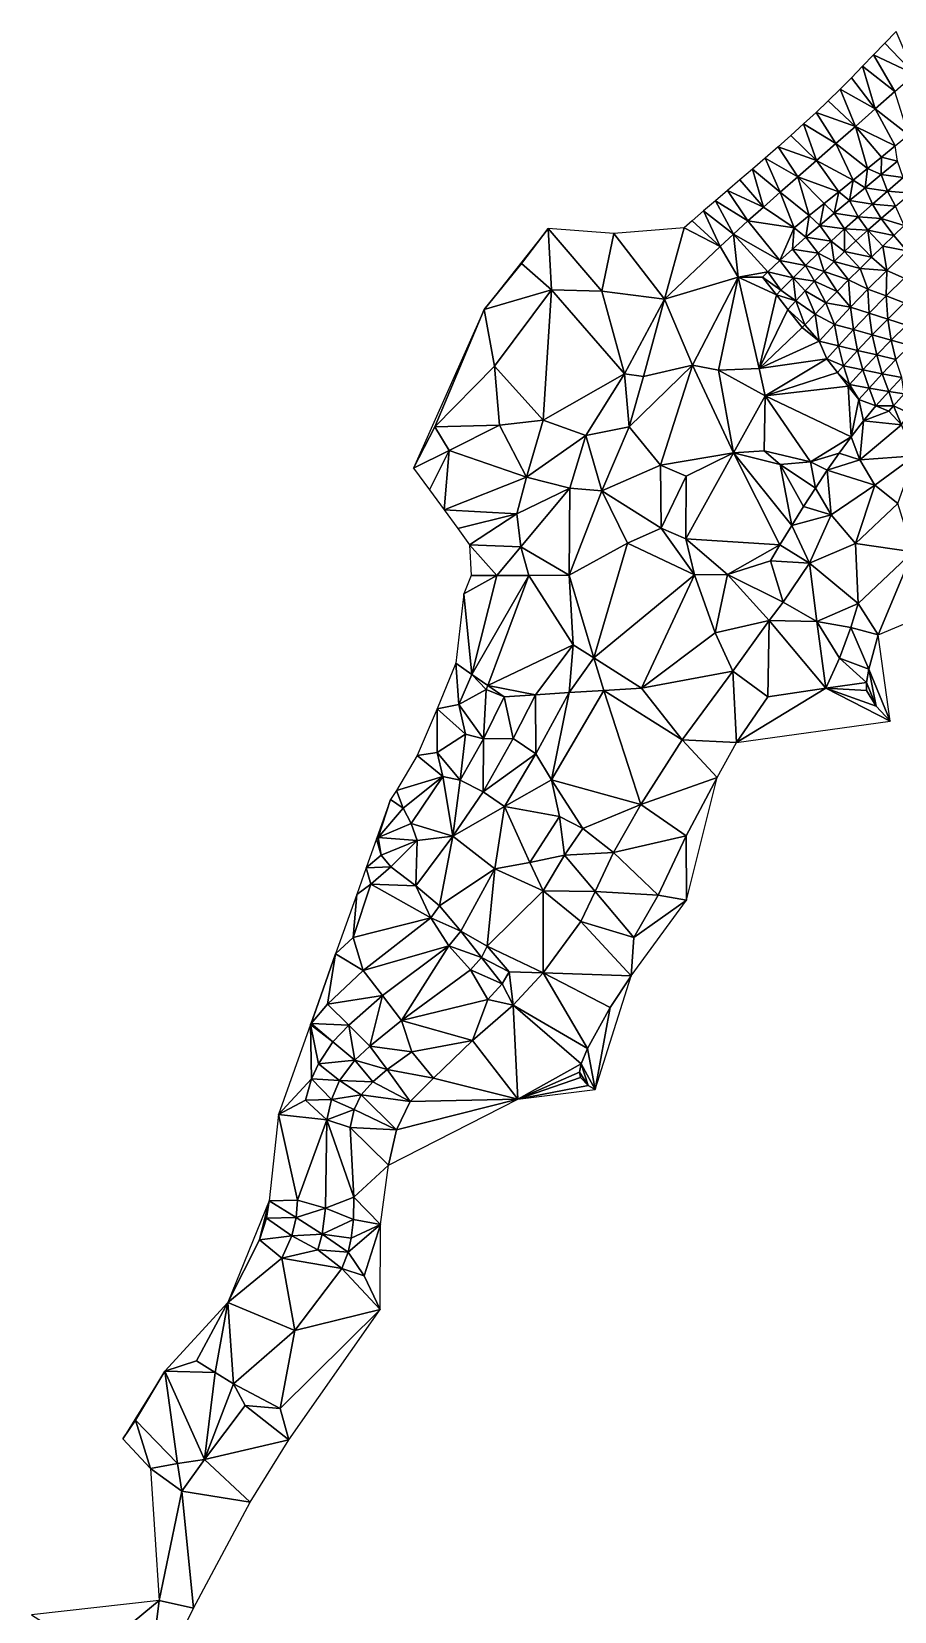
# Model space of a CAD drawing. Header units: metres. Extents: x 0 to 433, y 0 to 317.
# Drawn here: x 25.2 to 73.9, y 153.1 to 242.3 of the extents above; entities that cross this region are included whole.
import ezdxf

# ---------------------------------------------------------------- set-up
doc = ezdxf.new("R2010")
doc.units = ezdxf.units.M
doc.layers.add('TERRAIN_TIN', color=8, linetype='Continuous')

msp = doc.modelspace()

# ---------------------------------------------------------------- linework, layer by layer
at = {"layer": 'TERRAIN_TIN'}
for points in [[(72.699, 240.941, 3), (75.001, 239.851, 4), (73.324, 241.593, 3)], [(73.324, 241.593, 3), (75.001, 239.851, 4), (73.961, 242.252, 3)], [(73.901, 238.873, 4), (72.699, 240.941, 3), (72.078, 240.293, 3)], [(72.699, 240.941, 3), (73.901, 238.873, 4), (75.001, 239.851, 4)], [(71.451, 239.646, 3), (72.787, 237.889, 4), (72.078, 240.293, 3)], [(72.787, 237.889, 4), (73.901, 238.873, 4), (72.078, 240.293, 3)], [(70.808, 238.999, 3), (70.141, 238.348, 3), (71.67, 236.907, 4)], [(71.451, 239.646, 3), (70.808, 238.999, 3), (72.787, 237.889, 4)], [(72.787, 237.889, 4), (70.808, 238.999, 3), (71.67, 236.907, 4)], [(74.666, 236.427, 5), (73.901, 238.873, 4), (72.787, 237.889, 4)], [(70.141, 238.348, 3), (69.453, 237.695, 3), (71.67, 236.907, 4)], [(68.749, 237.043, 3), (68.033, 236.395, 3), (69.479, 234.988, 4)], [(70.563, 235.937, 4), (69.453, 237.695, 3), (68.749, 237.043, 3)], [(70.563, 235.937, 4), (68.749, 237.043, 3), (69.479, 234.988, 4)], [(69.453, 237.695, 3), (70.563, 235.937, 4), (71.67, 236.907, 4)], [(73.908, 235.801, 5), (72.787, 237.889, 4), (71.67, 236.907, 4)], [(73.908, 235.801, 5), (74.666, 236.427, 5), (72.787, 237.889, 4)], [(68.033, 236.395, 3), (67.312, 235.752, 3), (69.479, 234.988, 4)], [(70.563, 235.937, 4), (72.345, 234.527, 5), (71.67, 236.907, 4)], [(71.67, 236.907, 4), (72.345, 234.527, 5), (73.134, 235.168, 5)], [(73.908, 235.801, 5), (71.67, 236.907, 4), (73.134, 235.168, 5)], [(68.428, 234.068, 4), (67.312, 235.752, 3), (66.589, 235.118, 3)], [(67.312, 235.752, 3), (68.428, 234.068, 4), (69.479, 234.988, 4)], [(71.543, 233.878, 5), (70.563, 235.937, 4), (69.479, 234.988, 4)], [(70.563, 235.937, 4), (71.543, 233.878, 5), (72.345, 234.527, 5)], [(74.039, 234.944, 6), (73.908, 235.801, 5), (73.134, 235.168, 5)], [(65.869, 234.494, 3), (65.158, 233.884, 3), (66.481, 232.351, 4)], [(65.869, 234.494, 3), (67.425, 233.186, 4), (66.589, 235.118, 3)], [(67.425, 233.186, 4), (65.869, 234.494, 3), (66.481, 232.351, 4)], [(67.425, 233.186, 4), (68.428, 234.068, 4), (66.589, 235.118, 3)], [(68.428, 234.068, 4), (70.729, 233.218, 5), (69.479, 234.988, 4)], [(70.729, 233.218, 5), (71.543, 233.878, 5), (69.479, 234.988, 4)], [(71.543, 233.878, 5), (72.216, 233.446, 6), (72.345, 234.527, 5)], [(72.216, 233.446, 6), (73.119, 234.186, 6), (72.345, 234.527, 5)], [(72.345, 234.527, 5), (73.119, 234.186, 6), (73.134, 235.168, 5)], [(73.119, 234.186, 6), (74.039, 234.944, 6), (73.134, 235.168, 5)], [(74.039, 234.944, 6), (73.119, 234.186, 6), (74.364, 234.021, 7)], [(66.481, 232.351, 4), (65.158, 233.884, 3), (64.46, 233.289, 3)], [(69.07, 231.869, 5), (68.428, 234.068, 4), (67.425, 233.186, 4)], [(68.428, 234.068, 4), (69.904, 232.549, 5), (70.729, 233.218, 5)], [(69.904, 232.549, 5), (68.428, 234.068, 4), (69.07, 231.869, 5)], [(71.337, 232.722, 6), (71.543, 233.878, 5), (70.729, 233.218, 5)], [(71.337, 232.722, 6), (72.216, 233.446, 6), (71.543, 233.878, 5)], [(72.216, 233.446, 6), (73.473, 233.249, 7), (73.119, 234.186, 6)], [(73.119, 234.186, 6), (73.473, 233.249, 7), (74.364, 234.021, 7)], [(73.473, 233.249, 7), (74.803, 233.147, 8), (74.364, 234.021, 7)], [(63.777, 232.708, 3), (63.113, 232.139, 3), (64.796, 230.833, 4)], [(63.777, 232.708, 3), (65.605, 231.568, 4), (64.46, 233.289, 3)], [(65.605, 231.568, 4), (63.777, 232.708, 3), (64.796, 230.833, 4)], [(65.605, 231.568, 4), (66.481, 232.351, 4), (64.46, 233.289, 3)], [(68.228, 231.178, 5), (67.425, 233.186, 4), (66.481, 232.351, 4)], [(69.07, 231.869, 5), (67.425, 233.186, 4), (68.228, 231.178, 5)], [(70.729, 233.218, 5), (69.904, 232.549, 5), (70.483, 232.015, 6)], [(71.337, 232.722, 6), (70.729, 233.218, 5), (70.483, 232.015, 6)], [(71.823, 231.806, 7), (71.337, 232.722, 6), (70.483, 232.015, 6)], [(72.216, 233.446, 6), (71.337, 232.722, 6), (72.628, 232.514, 7)], [(71.337, 232.722, 6), (71.823, 231.806, 7), (72.628, 232.514, 7)], [(73.473, 233.249, 7), (72.216, 233.446, 6), (72.628, 232.514, 7)], [(73.473, 233.249, 7), (72.628, 232.514, 7), (73.93, 232.411, 8)], [(74.803, 233.147, 8), (73.473, 233.249, 7), (73.93, 232.411, 8)], [(63.113, 232.139, 3), (62.468, 231.581, 3), (64.05, 230.138, 4)], [(63.113, 232.139, 3), (64.05, 230.138, 4), (64.796, 230.833, 4)], [(65.605, 231.568, 4), (68.228, 231.178, 5), (66.481, 232.351, 4)], [(68.874, 230.647, 6), (69.07, 231.869, 5), (68.228, 231.178, 5)], [(69.07, 231.869, 5), (68.874, 230.647, 6), (69.661, 231.323, 6)], [(69.904, 232.549, 5), (69.07, 231.869, 5), (69.661, 231.323, 6)], [(69.904, 232.549, 5), (69.661, 231.323, 6), (70.483, 232.015, 6)], [(69.661, 231.323, 6), (71.049, 231.117, 7), (70.483, 232.015, 6)], [(71.049, 231.117, 7), (71.823, 231.806, 7), (70.483, 232.015, 6)], [(72.377, 231.06, 8), (71.823, 231.806, 7), (71.049, 231.117, 7)], [(71.823, 231.806, 7), (73.12, 231.714, 8), (72.628, 232.514, 7)], [(72.377, 231.06, 8), (73.12, 231.714, 8), (71.823, 231.806, 7)], [(72.377, 231.06, 8), (73.837, 230.747, 9), (73.12, 231.714, 8)], [(72.628, 232.514, 7), (73.12, 231.714, 8), (73.93, 232.411, 8)], [(73.12, 231.714, 8), (74.427, 231.317, 9), (73.93, 232.411, 8)], [(73.12, 231.714, 8), (73.837, 230.747, 9), (74.427, 231.317, 9)], [(52.846, 229.167, 1), (54.353, 231.142, 1), (50.745, 226.57, 1)], [(54.353, 231.142, 1), (52.846, 229.167, 1), (54.54, 227.682, 2)], [(54.353, 231.142, 1), (57.381, 227.606, 3), (58.046, 230.858, 2)], [(54.353, 231.142, 1), (54.54, 227.682, 2), (57.381, 227.606, 3)], [(57.381, 227.606, 3), (60.906, 227.159, 4), (58.046, 230.858, 2)], [(60.906, 227.159, 4), (62.022, 231.188, 3), (58.046, 230.858, 2)], [(62.022, 231.188, 3), (60.906, 227.159, 4), (64.05, 230.138, 4)], [(62.468, 231.581, 3), (62.022, 231.188, 3), (64.05, 230.138, 4)], [(64.05, 230.138, 4), (65.06, 228.407, 5), (64.796, 230.833, 4)], [(67.416, 229.338, 6), (65.605, 231.568, 4), (64.796, 230.833, 4)], [(65.06, 228.407, 5), (66.742, 228.703, 6), (64.796, 230.833, 4)], [(66.742, 228.703, 6), (67.416, 229.338, 6), (64.796, 230.833, 4)], [(67.416, 229.338, 6), (68.228, 231.178, 5), (65.605, 231.568, 4)], [(68.228, 231.178, 5), (67.416, 229.338, 6), (68.126, 229.985, 6)], [(68.874, 230.647, 6), (68.228, 231.178, 5), (68.126, 229.985, 6)], [(68.874, 230.647, 6), (70.301, 230.435, 7), (69.661, 231.323, 6)], [(69.661, 231.323, 6), (70.301, 230.435, 7), (71.049, 231.117, 7)], [(70.301, 230.435, 7), (71.062, 229.85, 8), (71.049, 231.117, 7)], [(71.694, 230.44, 8), (72.377, 231.06, 8), (71.049, 231.117, 7)], [(71.062, 229.85, 8), (71.694, 230.44, 8), (71.049, 231.117, 7)], [(72.377, 231.06, 8), (71.694, 230.44, 8), (72.587, 229.527, 9)], [(72.377, 231.06, 8), (72.587, 229.527, 9), (73.222, 230.149, 9)], [(73.837, 230.747, 9), (72.377, 231.06, 8), (73.222, 230.149, 9)], [(73.837, 230.747, 9), (74.579, 229.888, 10), (74.427, 231.317, 9)], [(60.906, 227.159, 4), (65.06, 228.407, 5), (64.05, 230.138, 4)], [(67.416, 229.338, 6), (68.856, 229.063, 7), (68.126, 229.985, 6)], [(69.572, 229.753, 7), (68.874, 230.647, 6), (68.126, 229.985, 6)], [(68.856, 229.063, 7), (69.572, 229.753, 7), (68.126, 229.985, 6)], [(70.301, 230.435, 7), (68.874, 230.647, 6), (69.572, 229.753, 7)], [(70.471, 229.28, 8), (70.301, 230.435, 7), (69.572, 229.753, 7)], [(70.471, 229.28, 8), (71.062, 229.85, 8), (70.301, 230.435, 7)], [(71.694, 230.44, 8), (71.062, 229.85, 8), (72.587, 229.527, 9)], [(72.587, 229.527, 9), (73.435, 228.784, 10), (73.222, 230.149, 9)], [(74.579, 229.888, 10), (73.837, 230.747, 9), (73.222, 230.149, 9)], [(73.435, 228.784, 10), (74.579, 229.888, 10), (73.222, 230.149, 9)], [(54.54, 227.682, 2), (52.846, 229.167, 1), (50.745, 226.57, 1)], [(68.155, 228.364, 7), (67.416, 229.338, 6), (66.742, 228.703, 6)], [(68.856, 229.063, 7), (67.416, 229.338, 6), (68.155, 228.364, 7)], [(68.856, 229.063, 7), (68.155, 228.364, 7), (69.37, 228.173, 8)], [(68.856, 229.063, 7), (69.91, 228.723, 8), (69.572, 229.753, 7)], [(69.91, 228.723, 8), (68.856, 229.063, 7), (69.37, 228.173, 8)], [(69.91, 228.723, 8), (70.471, 229.28, 8), (69.572, 229.753, 7)], [(71.29, 228.241, 9), (70.471, 229.28, 8), (69.91, 228.723, 8)], [(71.062, 229.85, 8), (70.471, 229.28, 8), (71.94, 228.889, 9)], [(70.471, 229.28, 8), (71.29, 228.241, 9), (71.94, 228.889, 9)], [(72.587, 229.527, 9), (71.062, 229.85, 8), (71.94, 228.889, 9)], [(72.587, 229.527, 9), (71.94, 228.889, 9), (73.435, 228.784, 10)], [(74.424, 228.346, 11), (74.579, 229.888, 10), (73.435, 228.784, 10)], [(60.906, 227.159, 4), (62.483, 223.445, 7), (65.06, 228.407, 5)], [(62.483, 223.445, 7), (63.95, 223.151, 8), (65.06, 228.407, 5)], [(63.95, 223.151, 8), (66.245, 223.245, 9), (65.06, 228.407, 5)], [(66.43, 228.399, 6), (66.742, 228.703, 6), (65.06, 228.407, 5)], [(67.22, 227.396, 7), (66.43, 228.399, 6), (65.06, 228.407, 5)], [(66.245, 223.245, 9), (67.22, 227.396, 7), (65.06, 228.407, 5)], [(66.742, 228.703, 6), (66.43, 228.399, 6), (67.47, 227.66, 7)], [(66.43, 228.399, 6), (67.22, 227.396, 7), (67.47, 227.66, 7)], [(68.155, 228.364, 7), (66.742, 228.703, 6), (67.47, 227.66, 7)], [(68.313, 227.06, 8), (68.155, 228.364, 7), (67.47, 227.66, 7)], [(68.155, 228.364, 7), (68.841, 227.621, 8), (69.37, 228.173, 8)], [(68.313, 227.06, 8), (68.841, 227.621, 8), (68.155, 228.364, 7)], [(68.841, 227.621, 8), (70.009, 226.947, 9), (69.37, 228.173, 8)], [(69.91, 228.723, 8), (69.37, 228.173, 8), (70.643, 227.591, 9)], [(69.37, 228.173, 8), (70.009, 226.947, 9), (70.643, 227.591, 9)], [(71.29, 228.241, 9), (69.91, 228.723, 8), (70.643, 227.591, 9)], [(71.403, 226.716, 10), (71.29, 228.241, 9), (70.643, 227.591, 9)], [(71.29, 228.241, 9), (72.38, 227.729, 10), (71.94, 228.889, 9)], [(72.38, 227.729, 10), (71.29, 228.241, 9), (71.403, 226.716, 10)], [(71.94, 228.889, 9), (72.38, 227.729, 10), (73.435, 228.784, 10)], [(73.435, 228.784, 10), (72.38, 227.729, 10), (73.403, 227.341, 11)], [(74.424, 228.346, 11), (73.435, 228.784, 10), (73.403, 227.341, 11)], [(74.425, 226.953, 12), (74.424, 228.346, 11), (73.403, 227.341, 11)], [(51.316, 223.386, 2), (54.54, 227.682, 2), (50.745, 226.57, 1)], [(51.316, 223.386, 2), (54.072, 220.332, 4), (54.54, 227.682, 2)], [(54.072, 220.332, 4), (58.65, 222.946, 5), (54.54, 227.682, 2)], [(54.54, 227.682, 2), (58.65, 222.946, 5), (57.381, 227.606, 3)], [(58.65, 222.946, 5), (60.906, 227.159, 4), (57.381, 227.606, 3)], [(67.22, 227.396, 7), (66.245, 223.245, 9), (67.864, 226.577, 8)], [(67.22, 227.396, 7), (68.313, 227.06, 8), (67.47, 227.66, 7)], [(68.313, 227.06, 8), (67.22, 227.396, 7), (67.864, 226.577, 8)], [(68.841, 227.621, 8), (68.313, 227.06, 8), (69.396, 226.316, 9)], [(70.009, 226.947, 9), (68.841, 227.621, 8), (69.396, 226.316, 9)], [(70.009, 226.947, 9), (71.403, 226.716, 10), (70.643, 227.591, 9)], [(72.38, 227.729, 10), (71.403, 226.716, 10), (72.45, 226.375, 11)], [(72.38, 227.729, 10), (72.45, 226.375, 11), (73.403, 227.341, 11)], [(72.45, 226.375, 11), (73.498, 226.034, 12), (73.403, 227.341, 11)], [(73.498, 226.034, 12), (74.425, 226.953, 12), (73.403, 227.341, 11)], [(46.765, 217.632, 1), (47.964, 219.961, 1), (50.745, 226.57, 1)], [(47.964, 219.961, 1), (51.316, 223.386, 2), (50.745, 226.57, 1)], [(58.65, 222.946, 5), (59.727, 222.805, 6), (60.906, 227.159, 4)], [(60.906, 227.159, 4), (59.727, 222.805, 6), (62.483, 223.445, 7)], [(66.245, 223.245, 9), (68.67, 225.554, 9), (67.864, 226.577, 8)], [(68.812, 225.705, 9), (68.313, 227.06, 8), (67.864, 226.577, 8)], [(68.67, 225.554, 9), (68.812, 225.705, 9), (67.864, 226.577, 8)], [(68.313, 227.06, 8), (68.812, 225.705, 9), (69.396, 226.316, 9)], [(70.009, 226.947, 9), (69.396, 226.316, 9), (70.49, 225.736, 10)], [(71.403, 226.716, 10), (70.009, 226.947, 9), (70.49, 225.736, 10)], [(71.557, 225.439, 11), (71.403, 226.716, 10), (70.49, 225.736, 10)], [(71.403, 226.716, 10), (71.557, 225.439, 11), (72.45, 226.375, 11)], [(71.557, 225.439, 11), (72.625, 225.142, 12), (72.45, 226.375, 11)], [(72.625, 225.142, 12), (73.498, 226.034, 12), (72.45, 226.375, 11)], [(73.498, 226.034, 12), (74.546, 225.692, 13), (74.425, 226.953, 12)], [(68.67, 225.554, 9), (66.245, 223.245, 9), (69.63, 224.783, 10)], [(68.812, 225.705, 9), (68.67, 225.554, 9), (69.63, 224.783, 10)], [(68.812, 225.705, 9), (69.63, 224.783, 10), (69.396, 226.316, 9)], [(69.396, 226.316, 9), (69.63, 224.783, 10), (70.49, 225.736, 10)], [(69.63, 224.783, 10), (70.712, 224.525, 11), (70.49, 225.736, 10)], [(70.712, 224.525, 11), (71.557, 225.439, 11), (70.49, 225.736, 10)], [(73.498, 226.034, 12), (72.625, 225.142, 12), (73.692, 224.844, 13)], [(74.546, 225.692, 13), (73.498, 226.034, 12), (73.692, 224.844, 13)], [(74.759, 224.547, 14), (74.546, 225.692, 13), (73.692, 224.844, 13)], [(69.63, 224.783, 10), (66.245, 223.245, 9), (70.057, 223.794, 11)], [(70.712, 224.525, 11), (69.63, 224.783, 10), (70.057, 223.794, 11)], [(71.557, 225.439, 11), (70.712, 224.525, 11), (71.795, 224.267, 12)], [(72.625, 225.142, 12), (71.557, 225.439, 11), (71.795, 224.267, 12)], [(72.877, 224.01, 13), (72.625, 225.142, 12), (71.795, 224.267, 12)], [(72.625, 225.142, 12), (72.877, 224.01, 13), (73.692, 224.844, 13)], [(72.877, 224.01, 13), (73.959, 223.752, 14), (73.692, 224.844, 13)], [(73.959, 223.752, 14), (74.759, 224.547, 14), (73.692, 224.844, 13)], [(66.245, 223.245, 9), (66.576, 221.713, 10), (70.057, 223.794, 11)], [(66.576, 221.713, 10), (70.664, 223.023, 12), (70.057, 223.794, 11)], [(71, 223.402, 12), (70.712, 224.525, 11), (70.057, 223.794, 11)], [(70.664, 223.023, 12), (71, 223.402, 12), (70.057, 223.794, 11)], [(70.712, 224.525, 11), (71, 223.402, 12), (71.795, 224.267, 12)], [(71, 223.402, 12), (72.094, 223.179, 13), (71.795, 224.267, 12)], [(72.094, 223.179, 13), (72.877, 224.01, 13), (71.795, 224.267, 12)], [(72.877, 224.01, 13), (72.094, 223.179, 13), (73.189, 222.956, 14)], [(73.959, 223.752, 14), (72.877, 224.01, 13), (73.189, 222.956, 14)], [(74.284, 222.733, 15), (73.959, 223.752, 14), (73.189, 222.956, 14)], [(51.316, 223.386, 2), (47.964, 219.961, 1), (51.612, 220.059, 3)], [(54.072, 220.332, 4), (51.316, 223.386, 2), (51.612, 220.059, 3)], [(56.464, 219.468, 6), (58.65, 222.946, 5), (54.072, 220.332, 4)], [(56.464, 219.468, 6), (58.912, 219.954, 7), (58.65, 222.946, 5)], [(58.912, 219.954, 7), (59.727, 222.805, 6), (58.65, 222.946, 5)], [(59.727, 222.805, 6), (58.912, 219.954, 7), (62.483, 223.445, 7)], [(58.912, 219.954, 7), (60.674, 217.786, 9), (62.483, 223.445, 7)], [(60.674, 217.786, 9), (64.795, 218.498, 11), (62.483, 223.445, 7)], [(64.795, 218.498, 11), (63.95, 223.151, 8), (62.483, 223.445, 7)], [(63.95, 223.151, 8), (66.576, 221.713, 10), (66.245, 223.245, 9)], [(66.576, 221.713, 10), (63.95, 223.151, 8), (64.795, 218.498, 11)], [(70.664, 223.023, 12), (66.576, 221.713, 10), (71.265, 222.259, 13)], [(70.664, 223.023, 12), (71.337, 222.341, 13), (71, 223.402, 12)], [(71.337, 222.341, 13), (70.664, 223.023, 12), (71.265, 222.259, 13)], [(71, 223.402, 12), (71.337, 222.341, 13), (72.094, 223.179, 13)], [(71.337, 222.341, 13), (72.442, 222.147, 14), (72.094, 223.179, 13)], [(72.094, 223.179, 13), (72.442, 222.147, 14), (73.189, 222.956, 14)], [(72.442, 222.147, 14), (73.548, 221.952, 15), (73.189, 222.956, 14)], [(73.548, 221.952, 15), (74.284, 222.733, 15), (73.189, 222.956, 14)], [(66.576, 221.713, 10), (71.438, 219.402, 15), (71.265, 222.259, 13)], [(71.869, 221.492, 14), (71.337, 222.341, 13), (71.265, 222.259, 13)], [(71.438, 219.402, 15), (71.869, 221.492, 14), (71.265, 222.259, 13)], [(71.337, 222.341, 13), (71.869, 221.492, 14), (72.442, 222.147, 14)], [(71.869, 221.492, 14), (72.831, 221.142, 15), (72.442, 222.147, 14)], [(72.831, 221.142, 15), (73.548, 221.952, 15), (72.442, 222.147, 14)], [(73.548, 221.952, 15), (72.831, 221.142, 15), (73.81, 221.142, 16)], [(74.42, 221.822, 16), (74.284, 222.733, 15), (73.548, 221.952, 15)], [(74.42, 221.822, 16), (73.548, 221.952, 15), (73.81, 221.142, 16)], [(66.526, 218.595, 12), (66.576, 221.713, 10), (64.795, 218.498, 11)], [(66.576, 221.713, 10), (66.526, 218.595, 12), (69.138, 217.979, 14)], [(71.438, 219.402, 15), (66.576, 221.713, 10), (69.138, 217.979, 14)], [(72.129, 220.292, 15), (71.869, 221.492, 14), (71.438, 219.402, 15)], [(71.869, 221.492, 14), (72.129, 220.292, 15), (72.831, 221.142, 15)], [(72.129, 220.292, 15), (73.557, 220.843, 16), (72.831, 221.142, 15)], [(72.831, 221.142, 15), (73.557, 220.843, 16), (73.81, 221.142, 16)], [(73.557, 220.843, 16), (74.264, 220.079, 17), (73.81, 221.142, 16)], [(74.687, 220.746, 17), (74.42, 221.822, 16), (73.81, 221.142, 16)], [(74.264, 220.079, 17), (74.687, 220.746, 17), (73.81, 221.142, 16)], [(53.122, 217.116, 5), (54.072, 220.332, 4), (51.612, 220.059, 3)], [(53.122, 217.116, 5), (56.464, 219.468, 6), (54.072, 220.332, 4)], [(72.129, 220.292, 15), (71.438, 219.402, 15), (71.923, 218.093, 16)], [(72.129, 220.292, 15), (71.923, 218.093, 16), (74.264, 220.079, 17)], [(73.557, 220.843, 16), (72.129, 220.292, 15), (74.264, 220.079, 17)], [(48.775, 218.622, 2), (47.964, 219.961, 1), (46.765, 217.632, 1)], [(47.964, 219.961, 1), (48.775, 218.622, 2), (51.612, 220.059, 3)], [(48.775, 218.622, 2), (53.122, 217.116, 5), (51.612, 220.059, 3)], [(55.565, 216.489, 7), (56.464, 219.468, 6), (53.122, 217.116, 5)], [(56.464, 219.468, 6), (55.565, 216.489, 7), (57.375, 216.345, 8)], [(58.912, 219.954, 7), (56.464, 219.468, 6), (57.375, 216.345, 8)], [(60.674, 217.786, 9), (58.912, 219.954, 7), (57.375, 216.345, 8)], [(70.757, 218.473, 15), (71.438, 219.402, 15), (69.138, 217.979, 14)], [(71.438, 219.402, 15), (70.757, 218.473, 15), (71.923, 218.093, 16)], [(74.264, 220.079, 17), (71.923, 218.093, 16), (75.015, 218.322, 18)], [(47.659, 216.404, 2), (48.775, 218.622, 2), (46.765, 217.632, 1)], [(47.659, 216.404, 2), (48.487, 215.267, 3), (48.775, 218.622, 2)], [(48.487, 215.267, 3), (53.122, 217.116, 5), (48.775, 218.622, 2)], [(64.795, 218.498, 11), (60.674, 217.786, 9), (62.122, 217.184, 10)], [(62.111, 213.647, 12), (64.795, 218.498, 11), (62.122, 217.184, 10)], [(62.111, 213.647, 12), (67.416, 213.301, 15), (64.795, 218.498, 11)], [(67.428, 217.832, 13), (66.526, 218.595, 12), (64.795, 218.498, 11)], [(67.416, 213.301, 15), (68.084, 214.4, 15), (64.795, 218.498, 11)], [(68.084, 214.4, 15), (67.428, 217.832, 13), (64.795, 218.498, 11)], [(66.526, 218.595, 12), (67.428, 217.832, 13), (69.138, 217.979, 14)], [(70.084, 217.507, 15), (70.757, 218.473, 15), (69.138, 217.979, 14)], [(70.757, 218.473, 15), (70.084, 217.507, 15), (71.923, 218.093, 16)], [(60.726, 214.24, 11), (60.674, 217.786, 9), (57.375, 216.345, 8)], [(60.674, 217.786, 9), (60.726, 214.24, 11), (62.122, 217.184, 10)], [(69.138, 217.979, 14), (67.428, 217.832, 13), (69.415, 216.505, 15)], [(67.428, 217.832, 13), (68.749, 215.469, 15), (69.415, 216.505, 15)], [(67.428, 217.832, 13), (68.084, 214.4, 15), (68.749, 215.469, 15)], [(70.084, 217.507, 15), (69.138, 217.979, 14), (69.415, 216.505, 15)], [(70.31, 214.986, 16), (70.084, 217.507, 15), (69.415, 216.505, 15)], [(70.084, 217.507, 15), (72.759, 216.676, 17), (71.923, 218.093, 16)], [(70.084, 217.507, 15), (70.31, 214.986, 16), (72.759, 216.676, 17)], [(71.923, 218.093, 16), (72.759, 216.676, 17), (75.015, 218.322, 18)], [(72.759, 216.676, 17), (74.055, 215.637, 18), (75.015, 218.322, 18)], [(48.487, 215.267, 3), (52.58, 215.047, 6), (53.122, 217.116, 5)], [(52.58, 215.047, 6), (55.565, 216.489, 7), (53.122, 217.116, 5)], [(60.726, 214.24, 11), (62.111, 213.647, 12), (62.122, 217.184, 10)], [(70.31, 214.986, 16), (71.67, 213.373, 17), (72.759, 216.676, 17)], [(72.759, 216.676, 17), (71.67, 213.373, 17), (74.055, 215.637, 18)], [(52.58, 215.047, 6), (52.801, 213.19, 7), (55.565, 216.489, 7)], [(55.565, 216.489, 7), (52.801, 213.19, 7), (55.531, 211.587, 9)], [(55.565, 216.489, 7), (55.531, 211.587, 9), (57.375, 216.345, 8)], [(55.531, 211.587, 9), (58.825, 213.396, 10), (57.375, 216.345, 8)], [(58.825, 213.396, 10), (60.726, 214.24, 11), (57.375, 216.345, 8)], [(68.749, 215.469, 15), (70.31, 214.986, 16), (69.415, 216.505, 15)], [(49.251, 214.218, 4), (52.58, 215.047, 6), (48.487, 215.267, 3)], [(52.58, 215.047, 6), (49.251, 214.218, 4), (49.914, 213.309, 5)], [(52.801, 213.19, 7), (52.58, 215.047, 6), (49.914, 213.309, 5)], [(68.749, 215.469, 15), (68.084, 214.4, 15), (70.31, 214.986, 16)], [(70.31, 214.986, 16), (68.084, 214.4, 15), (69.082, 212.263, 16)], [(71.67, 213.373, 17), (70.31, 214.986, 16), (69.082, 212.263, 16)], [(71.67, 213.373, 17), (74.906, 212.908, 19), (74.055, 215.637, 18)], [(60.726, 214.24, 11), (58.825, 213.396, 10), (62.602, 211.615, 13)], [(62.111, 213.647, 12), (60.726, 214.24, 11), (62.602, 211.615, 13)], [(68.084, 214.4, 15), (67.416, 213.301, 15), (69.082, 212.263, 16)], [(51.456, 211.57, 7), (52.801, 213.19, 7), (49.914, 213.309, 5)], [(50.004, 211.565, 6), (51.456, 211.57, 7), (49.914, 213.309, 5)], [(51.456, 211.57, 7), (53.267, 211.578, 8), (52.801, 213.19, 7)], [(52.801, 213.19, 7), (53.267, 211.578, 8), (55.531, 211.587, 9)], [(58.825, 213.396, 10), (55.531, 211.587, 9), (56.931, 206.924, 12)], [(62.602, 211.615, 13), (58.825, 213.396, 10), (56.931, 206.924, 12)], [(64.455, 211.622, 14), (62.111, 213.647, 12), (62.602, 211.615, 13)], [(62.111, 213.647, 12), (64.455, 211.622, 14), (67.416, 213.301, 15)], [(64.455, 211.622, 14), (66.884, 212.405, 15), (67.416, 213.301, 15)], [(67.416, 213.301, 15), (66.884, 212.405, 15), (69.082, 212.263, 16)], [(71.831, 209.993, 18), (71.67, 213.373, 17), (69.082, 212.263, 16)], [(71.67, 213.373, 17), (71.831, 209.993, 18), (74.906, 212.908, 19)], [(67.604, 210.068, 16), (66.884, 212.405, 15), (64.455, 211.622, 14)], [(66.884, 212.405, 15), (67.604, 210.068, 16), (69.082, 212.263, 16)], [(69.082, 212.263, 16), (67.604, 210.068, 16), (69.499, 208.982, 17)], [(71.831, 209.993, 18), (69.082, 212.263, 16), (69.499, 208.982, 17)], [(71.831, 209.993, 18), (72.956, 208.23, 19), (74.906, 212.908, 19)], [(74.906, 212.908, 19), (72.956, 208.23, 19), (81.184, 211.69, 21)], [(51.456, 211.57, 7), (49.596, 210.545, 6), (50.053, 205.994, 8)], [(51.456, 211.57, 7), (50.004, 211.565, 6), (49.596, 210.545, 6)], [(50.945, 205.372, 9), (53.267, 211.578, 8), (50.053, 205.994, 8)], [(53.267, 211.578, 8), (51.456, 211.57, 7), (50.053, 205.994, 8)], [(53.267, 211.578, 8), (50.945, 205.372, 9), (55.767, 207.668, 11)], [(53.267, 211.578, 8), (55.767, 207.668, 11), (55.531, 211.587, 9)], [(55.531, 211.587, 9), (55.767, 207.668, 11), (56.931, 206.924, 12)], [(59.619, 205.223, 14), (62.602, 211.615, 13), (56.931, 206.924, 12)], [(62.602, 211.615, 13), (59.619, 205.223, 14), (63.756, 208.33, 15)], [(64.455, 211.622, 14), (62.602, 211.615, 13), (63.756, 208.33, 15)], [(66.806, 209.03, 16), (64.455, 211.622, 14), (63.756, 208.33, 15)], [(66.806, 209.03, 16), (67.604, 210.068, 16), (64.455, 211.622, 14)], [(50.053, 205.994, 8), (49.596, 210.545, 6), (49.149, 206.624, 7)], [(67.604, 210.068, 16), (66.806, 209.03, 16), (69.499, 208.982, 17)], [(71.421, 208.64, 18), (71.831, 209.993, 18), (69.499, 208.982, 17)], [(71.831, 209.993, 18), (71.421, 208.64, 18), (72.956, 208.23, 19)], [(64.766, 206.18, 16), (66.806, 209.03, 16), (63.756, 208.33, 15)], [(66.806, 209.03, 16), (64.766, 206.18, 16), (66.736, 204.72, 17)], [(66.806, 209.03, 16), (66.736, 204.72, 17), (70.012, 205.226, 18)], [(69.499, 208.982, 17), (66.806, 209.03, 16), (70.012, 205.226, 18)], [(70.768, 206.914, 18), (69.499, 208.982, 17), (70.012, 205.226, 18)], [(70.768, 206.914, 18), (71.421, 208.64, 18), (69.499, 208.982, 17)], [(71.421, 208.64, 18), (70.768, 206.914, 18), (72.436, 206.29, 19)], [(71.421, 208.64, 18), (72.436, 206.29, 19), (72.956, 208.23, 19)], [(50.945, 205.372, 9), (53.644, 204.843, 11), (55.767, 207.668, 11)], [(55.767, 207.668, 11), (53.644, 204.843, 11), (55.535, 204.963, 12)], [(55.767, 207.668, 11), (55.535, 204.963, 12), (56.931, 206.924, 12)], [(59.619, 205.223, 14), (64.766, 206.18, 16), (63.756, 208.33, 15)], [(72.956, 208.23, 19), (72.436, 206.29, 19), (73.633, 203.35, 19)], [(55.535, 204.963, 12), (57.487, 205.088, 13), (56.931, 206.924, 12)], [(57.487, 205.088, 13), (59.619, 205.223, 14), (56.931, 206.924, 12)], [(72.306, 205.54, 19), (70.768, 206.914, 18), (70.012, 205.226, 18)], [(70.768, 206.914, 18), (72.306, 205.54, 19), (72.436, 206.29, 19)], [(49.316, 204.3, 8), (49.149, 206.624, 7), (48.086, 204.06, 7)], [(49.316, 204.3, 8), (50.053, 205.994, 8), (49.149, 206.624, 7)], [(50.053, 205.994, 8), (49.316, 204.3, 8), (50.846, 205.14, 9)], [(50.945, 205.372, 9), (50.053, 205.994, 8), (50.846, 205.14, 9)], [(61.906, 202.3, 16), (64.766, 206.18, 16), (59.619, 205.223, 14)], [(64.766, 206.18, 16), (61.906, 202.3, 16), (64.976, 202.16, 17)], [(66.736, 204.72, 17), (64.766, 206.18, 16), (64.976, 202.16, 17)], [(72.436, 206.29, 19), (72.306, 205.54, 19), (72.846, 204.2, 19)], [(72.436, 206.29, 19), (72.846, 204.2, 19), (73.633, 203.35, 19)], [(49.316, 204.3, 8), (50.706, 202.35, 10), (50.846, 205.14, 9)], [(50.706, 202.35, 10), (51.866, 204.73, 10), (50.846, 205.14, 9)], [(51.866, 204.73, 10), (50.945, 205.372, 9), (50.846, 205.14, 9)], [(50.945, 205.372, 9), (51.866, 204.73, 10), (53.644, 204.843, 11)], [(53.644, 204.843, 11), (53.646, 201.52, 12), (55.535, 204.963, 12)], [(53.646, 201.52, 12), (54.536, 200.04, 13), (55.535, 204.963, 12)], [(57.487, 205.088, 13), (54.536, 200.04, 13), (59.566, 198.65, 16)], [(54.536, 200.04, 13), (57.487, 205.088, 13), (55.535, 204.963, 12)], [(57.487, 205.088, 13), (61.906, 202.3, 16), (59.619, 205.223, 14)], [(61.906, 202.3, 16), (57.487, 205.088, 13), (59.566, 198.65, 16)], [(70.012, 205.226, 18), (64.976, 202.16, 17), (73.633, 203.35, 19)], [(70.012, 205.226, 18), (66.736, 204.72, 17), (64.976, 202.16, 17)], [(72.306, 205.54, 19), (70.012, 205.226, 18), (72.306, 205.09, 19)], [(72.846, 204.2, 19), (70.012, 205.226, 18), (73.633, 203.35, 19)], [(70.012, 205.226, 18), (72.846, 204.2, 19), (72.306, 205.09, 19)], [(72.846, 204.2, 19), (72.306, 205.54, 19), (72.306, 205.09, 19)], [(49.686, 202.62, 9), (49.316, 204.3, 8), (48.086, 204.06, 7)], [(50.706, 202.35, 10), (49.316, 204.3, 8), (49.686, 202.62, 9)], [(51.866, 204.73, 10), (50.706, 202.35, 10), (52.376, 202.37, 11)], [(53.644, 204.843, 11), (51.866, 204.73, 10), (52.376, 202.37, 11)], [(53.646, 201.52, 12), (53.644, 204.843, 11), (52.376, 202.37, 11)], [(46.966, 201.42, 7), (48.086, 201.58, 8), (48.086, 204.06, 7)], [(48.086, 201.58, 8), (49.686, 202.62, 9), (48.086, 204.06, 7)], [(49.386, 200.02, 10), (49.686, 202.62, 9), (48.086, 201.58, 8)], [(50.706, 202.35, 10), (49.686, 202.62, 9), (49.386, 200.02, 10)], [(50.706, 202.35, 10), (49.386, 200.02, 10), (50.676, 199.36, 11)], [(53.646, 201.52, 12), (52.376, 202.37, 11), (50.676, 199.36, 11)], [(52.376, 202.37, 11), (50.706, 202.35, 10), (50.676, 199.36, 11)], [(63.886, 200.18, 17), (61.906, 202.3, 16), (59.566, 198.65, 16)], [(61.906, 202.3, 16), (63.886, 200.18, 17), (64.976, 202.16, 17)], [(45.796, 199.44, 7), (48.416, 200.24, 9), (46.966, 201.42, 7)], [(48.416, 200.24, 9), (48.086, 201.58, 8), (46.966, 201.42, 7)], [(49.386, 200.02, 10), (48.086, 201.58, 8), (48.416, 200.24, 9)], [(51.886, 198.55, 12), (53.646, 201.52, 12), (50.676, 199.36, 11)], [(54.536, 200.04, 13), (53.646, 201.52, 12), (51.886, 198.55, 12)], [(46.176, 198.45, 8), (48.416, 200.24, 9), (45.796, 199.44, 7)], [(48.416, 200.24, 9), (46.176, 198.45, 8), (46.616, 197.59, 9)], [(48.416, 200.24, 9), (46.616, 197.59, 9), (48.966, 196.87, 11)], [(49.386, 200.02, 10), (48.416, 200.24, 9), (48.966, 196.87, 11)], [(50.676, 199.36, 11), (49.386, 200.02, 10), (48.966, 196.87, 11)], [(54.986, 197.98, 14), (54.536, 200.04, 13), (51.886, 198.55, 12)], [(59.566, 198.65, 16), (54.536, 200.04, 13), (56.306, 197.3, 15)], [(54.536, 200.04, 13), (54.986, 197.98, 14), (56.306, 197.3, 15)], [(62.126, 196.89, 17), (63.886, 200.18, 17), (59.566, 198.65, 16)], [(63.886, 200.18, 17), (62.126, 196.89, 17), (62.156, 193.26, 18)], [(44.675, 196.716, 8), (44.756, 196.79, 8), (45.467, 198.943, 7)], [(44.756, 196.79, 8), (46.176, 198.45, 8), (45.467, 198.943, 7)], [(46.176, 198.45, 8), (45.796, 199.44, 7), (45.467, 198.943, 7)], [(51.886, 198.55, 12), (50.676, 199.36, 11), (48.966, 196.87, 11)], [(46.176, 198.45, 8), (44.756, 196.79, 8), (46.616, 197.59, 9)], [(51.336, 195.03, 13), (51.886, 198.55, 12), (48.966, 196.87, 11)], [(51.336, 195.03, 13), (53.316, 195.38, 14), (51.886, 198.55, 12)], [(53.316, 195.38, 14), (54.986, 197.98, 14), (51.886, 198.55, 12)], [(54.986, 197.98, 14), (53.316, 195.38, 14), (55.276, 195.79, 15)], [(54.986, 197.98, 14), (55.276, 195.79, 15), (56.306, 197.3, 15)], [(58.026, 195.94, 16), (59.566, 198.65, 16), (56.306, 197.3, 15)], [(58.026, 195.94, 16), (62.126, 196.89, 17), (59.566, 198.65, 16)], [(44.756, 196.79, 8), (46.966, 196.62, 10), (46.616, 197.59, 9)], [(46.616, 197.59, 9), (46.966, 196.62, 10), (48.966, 196.87, 11)], [(55.276, 195.79, 15), (58.026, 195.94, 16), (56.306, 197.3, 15)], [(44.092, 195.077, 9), (44.936, 195.79, 9), (44.675, 196.716, 8)], [(44.936, 195.79, 9), (44.756, 196.79, 8), (44.675, 196.716, 8)], [(44.756, 196.79, 8), (44.936, 195.79, 9), (46.966, 196.62, 10)], [(46.966, 196.62, 10), (44.936, 195.79, 9), (45.476, 195.13, 10)], [(46.886, 194.06, 11), (46.966, 196.62, 10), (45.476, 195.13, 10)], [(46.966, 196.62, 10), (46.886, 194.06, 11), (48.966, 196.87, 11)], [(46.886, 194.06, 11), (48.226, 192.93, 12), (48.966, 196.87, 11)], [(48.226, 192.93, 12), (51.336, 195.03, 13), (48.966, 196.87, 11)], [(62.126, 196.89, 17), (58.026, 195.94, 16), (60.556, 193.54, 17)], [(62.156, 193.26, 18), (62.126, 196.89, 17), (60.556, 193.54, 17)], [(44.936, 195.79, 9), (44.092, 195.077, 9), (45.476, 195.13, 10)], [(53.316, 195.38, 14), (51.336, 195.03, 13), (54.076, 193.79, 15)], [(53.316, 195.38, 14), (54.076, 193.79, 15), (55.276, 195.79, 15)], [(55.276, 195.79, 15), (54.076, 193.79, 15), (57.006, 193.75, 16)], [(58.026, 195.94, 16), (55.276, 195.79, 15), (57.006, 193.75, 16)], [(58.026, 195.94, 16), (57.006, 193.75, 16), (60.556, 193.54, 17)], [(44.356, 194.16, 10), (44.092, 195.077, 9), (43.561, 193.585, 10)], [(44.092, 195.077, 9), (44.356, 194.16, 10), (45.476, 195.13, 10)], [(44.356, 194.16, 10), (46.886, 194.06, 11), (45.476, 195.13, 10)], [(49.426, 191.51, 13), (51.336, 195.03, 13), (48.226, 192.93, 12)], [(51.336, 195.03, 13), (49.426, 191.51, 13), (50.916, 190.67, 14)], [(54.076, 193.79, 15), (51.336, 195.03, 13), (50.916, 190.67, 14)], [(42.364, 190.222, 11), (43.356, 191.16, 11), (43.561, 193.585, 10)], [(44.356, 194.16, 10), (43.356, 191.16, 11), (47.736, 192.26, 12)], [(43.356, 191.16, 11), (44.356, 194.16, 10), (43.561, 193.585, 10)], [(46.886, 194.06, 11), (44.356, 194.16, 10), (47.736, 192.26, 12)], [(48.226, 192.93, 12), (46.886, 194.06, 11), (47.736, 192.26, 12)], [(54.076, 193.79, 15), (50.916, 190.67, 14), (54.066, 189.16, 16)], [(56.196, 192.06, 16), (54.076, 193.79, 15), (54.066, 189.16, 16)], [(57.006, 193.75, 16), (54.076, 193.79, 15), (56.196, 192.06, 16)], [(59.186, 191.16, 17), (57.006, 193.75, 16), (56.196, 192.06, 16)], [(57.006, 193.75, 16), (59.186, 191.16, 17), (60.556, 193.54, 17)], [(59.186, 191.16, 17), (62.156, 193.26, 18), (60.556, 193.54, 17)], [(49.426, 191.51, 13), (48.226, 192.93, 12), (47.736, 192.26, 12)], [(62.156, 193.26, 18), (59.186, 191.16, 17), (59.026, 188.99, 18)], [(43.356, 191.16, 11), (43.916, 189.3, 12), (47.736, 192.26, 12)], [(43.916, 189.3, 12), (48.746, 190.69, 13), (47.736, 192.26, 12)], [(48.746, 190.69, 13), (49.426, 191.51, 13), (47.736, 192.26, 12)], [(59.026, 188.99, 18), (56.196, 192.06, 16), (54.066, 189.16, 16)], [(59.026, 188.99, 18), (59.186, 191.16, 17), (56.196, 192.06, 16)], [(43.356, 191.16, 11), (42.364, 190.222, 11), (43.916, 189.3, 12)], [(50.586, 190.03, 14), (49.426, 191.51, 13), (48.746, 190.69, 13)], [(49.426, 191.51, 13), (50.586, 190.03, 14), (50.916, 190.67, 14)], [(40.986, 186.3, 12), (42.364, 190.222, 11), (40.948, 186.242, 12)], [(42.364, 190.222, 11), (40.986, 186.3, 12), (41.916, 187.4, 12)], [(43.916, 189.3, 12), (42.364, 190.222, 11), (41.916, 187.4, 12)], [(43.916, 189.3, 12), (45.006, 187.88, 13), (48.746, 190.69, 13)], [(45.006, 187.88, 13), (46.086, 186.47, 14), (48.746, 190.69, 13)], [(48.746, 190.69, 13), (46.086, 186.47, 14), (49.966, 189.32, 14)], [(50.586, 190.03, 14), (48.746, 190.69, 13), (49.966, 189.32, 14)], [(51.756, 188.54, 15), (50.586, 190.03, 14), (49.966, 189.32, 14)], [(50.586, 190.03, 14), (52.146, 189.22, 15), (50.916, 190.67, 14)], [(50.586, 190.03, 14), (51.756, 188.54, 15), (52.146, 189.22, 15)], [(50.916, 190.67, 14), (52.146, 189.22, 15), (54.066, 189.16, 16)], [(45.006, 187.88, 13), (43.916, 189.3, 12), (41.916, 187.4, 12)], [(46.086, 186.47, 14), (50.956, 187.66, 15), (49.966, 189.32, 14)], [(50.956, 187.66, 15), (51.756, 188.54, 15), (49.966, 189.32, 14)], [(52.146, 189.22, 15), (51.756, 188.54, 15), (52.376, 187.33, 16)], [(52.146, 189.22, 15), (52.376, 187.33, 16), (54.066, 189.16, 16)], [(52.376, 187.33, 16), (56.576, 184.89, 18), (54.066, 189.16, 16)], [(56.576, 184.89, 18), (57.836, 187.2, 18), (54.066, 189.16, 16)], [(57.836, 187.2, 18), (59.026, 188.99, 18), (54.066, 189.16, 16)], [(59.026, 188.99, 18), (57.836, 187.2, 18), (56.992, 182.574, 18)], [(51.756, 188.54, 15), (50.956, 187.66, 15), (52.376, 187.33, 16)], [(40.986, 186.3, 12), (43.106, 186.21, 13), (41.916, 187.4, 12)], [(43.106, 186.21, 13), (45.006, 187.88, 13), (41.916, 187.4, 12)], [(45.006, 187.88, 13), (43.106, 186.21, 13), (44.286, 185.02, 14)], [(46.086, 186.47, 14), (45.006, 187.88, 13), (44.286, 185.02, 14)], [(50.956, 187.66, 15), (46.086, 186.47, 14), (50.086, 185.35, 16)], [(50.956, 187.66, 15), (50.086, 185.35, 16), (52.376, 187.33, 16)], [(50.086, 185.35, 16), (52.646, 182.04, 17), (52.376, 187.33, 16)], [(52.376, 187.33, 16), (56.216, 184.03, 18), (56.576, 184.89, 18)], [(52.646, 182.04, 17), (56.216, 184.03, 18), (52.376, 187.33, 16)], [(57.836, 187.2, 18), (56.576, 184.89, 18), (56.992, 182.574, 18)], [(42.216, 185.27, 13), (40.986, 186.3, 12), (40.948, 186.242, 12)], [(40.986, 186.3, 12), (42.216, 185.27, 13), (43.106, 186.21, 13)], [(46.666, 184.71, 15), (46.086, 186.47, 14), (44.286, 185.02, 14)], [(50.086, 185.35, 16), (46.086, 186.47, 14), (46.666, 184.71, 15)], [(41.006, 183.18, 13), (40.948, 186.242, 12), (39.146, 181.176, 12)], [(41.396, 184.03, 13), (42.216, 185.27, 13), (40.948, 186.242, 12)], [(41.006, 183.18, 13), (41.396, 184.03, 13), (40.948, 186.242, 12)], [(42.216, 185.27, 13), (43.446, 184.23, 14), (43.106, 186.21, 13)], [(43.106, 186.21, 13), (43.446, 184.23, 14), (44.286, 185.02, 14)], [(43.446, 184.23, 14), (42.216, 185.27, 13), (41.396, 184.03, 13)], [(43.446, 184.23, 14), (45.276, 183.7, 15), (44.286, 185.02, 14)], [(45.276, 183.7, 15), (46.666, 184.71, 15), (44.286, 185.02, 14)], [(46.666, 184.71, 15), (45.276, 183.7, 15), (47.876, 183.21, 16)], [(50.086, 185.35, 16), (46.666, 184.71, 15), (47.876, 183.21, 16)], [(52.646, 182.04, 17), (50.086, 185.35, 16), (47.876, 183.21, 16)], [(56.576, 184.89, 18), (56.216, 184.03, 18), (56.992, 182.574, 18)], [(41.006, 183.18, 13), (42.576, 183.08, 14), (41.396, 184.03, 13)], [(42.576, 183.08, 14), (43.446, 184.23, 14), (41.396, 184.03, 13)], [(44.456, 183.02, 15), (43.446, 184.23, 14), (42.576, 183.08, 14)], [(43.446, 184.23, 14), (44.456, 183.02, 15), (45.276, 183.7, 15)], [(44.456, 183.02, 15), (46.576, 181.91, 16), (45.276, 183.7, 15)], [(45.276, 183.7, 15), (46.576, 181.91, 16), (47.876, 183.21, 16)], [(56.116, 183.56, 18), (56.216, 184.03, 18), (52.646, 182.04, 17)], [(56.216, 184.03, 18), (56.116, 183.56, 18), (56.606, 182.8, 18)], [(56.216, 184.03, 18), (56.606, 182.8, 18), (56.992, 182.574, 18)], [(40.676, 181.98, 13), (41.006, 183.18, 13), (39.146, 181.176, 12)], [(42.136, 182.02, 14), (41.006, 183.18, 13), (40.676, 181.98, 13)], [(41.006, 183.18, 13), (42.136, 182.02, 14), (42.576, 183.08, 14)], [(42.136, 182.02, 14), (43.806, 182.27, 15), (42.576, 183.08, 14)], [(43.806, 182.27, 15), (44.456, 183.02, 15), (42.576, 183.08, 14)], [(44.456, 183.02, 15), (43.806, 182.27, 15), (46.576, 181.91, 16)], [(46.576, 181.91, 16), (52.646, 182.04, 17), (47.876, 183.21, 16)], [(56.166, 183.26, 18), (56.116, 183.56, 18), (52.646, 182.04, 17)], [(56.166, 183.26, 18), (52.646, 182.04, 17), (56.606, 182.8, 18)], [(56.606, 182.8, 18), (52.646, 182.04, 17), (56.992, 182.574, 18)], [(56.116, 183.56, 18), (56.166, 183.26, 18), (56.606, 182.8, 18)], [(41.866, 180.86, 14), (40.676, 181.98, 13), (39.146, 181.176, 12)], [(42.136, 182.02, 14), (40.676, 181.98, 13), (41.866, 180.86, 14)], [(42.136, 182.02, 14), (41.866, 180.86, 14), (43.406, 181.46, 15)], [(43.806, 182.27, 15), (42.136, 182.02, 14), (43.406, 181.46, 15)], [(45.806, 180.31, 16), (43.806, 182.27, 15), (43.406, 181.46, 15)], [(46.576, 181.91, 16), (43.806, 182.27, 15), (45.806, 180.31, 16)], [(52.646, 182.04, 17), (45.806, 180.31, 16), (45.346, 178.32, 16)], [(52.646, 182.04, 17), (46.576, 181.91, 16), (45.806, 180.31, 16)], [(38.626, 176.29, 12), (40.216, 176.34, 13), (39.146, 181.176, 12)], [(40.216, 176.34, 13), (41.866, 180.86, 14), (39.146, 181.176, 12)], [(41.866, 180.86, 14), (43.186, 180.44, 15), (43.406, 181.46, 15)], [(43.186, 180.44, 15), (45.806, 180.31, 16), (43.406, 181.46, 15)], [(41.786, 175.88, 14), (41.866, 180.86, 14), (40.216, 176.34, 13)], [(41.866, 180.86, 14), (41.786, 175.88, 14), (43.386, 176.5, 15)], [(43.186, 180.44, 15), (41.866, 180.86, 14), (43.386, 176.5, 15)], [(43.186, 180.44, 15), (43.386, 176.5, 15), (45.346, 178.32, 16)], [(45.806, 180.31, 16), (43.186, 180.44, 15), (45.346, 178.32, 16)], [(43.386, 176.5, 15), (44.896, 174.96, 16), (45.346, 178.32, 16)], [(41.786, 175.88, 14), (43.366, 175.24, 15), (43.386, 176.5, 15)], [(43.366, 175.24, 15), (44.896, 174.96, 16), (43.386, 176.5, 15)], [(36.296, 170.56, 12), (38.076, 174.1, 12), (38.626, 176.29, 12)], [(38.076, 174.1, 12), (38.476, 175.33, 12), (38.626, 176.29, 12)], [(38.476, 175.33, 12), (40.136, 175.36, 13), (38.626, 176.29, 12)], [(40.136, 175.36, 13), (40.216, 176.34, 13), (38.626, 176.29, 12)], [(40.136, 175.36, 13), (41.786, 175.88, 14), (40.216, 176.34, 13)], [(41.616, 174.41, 14), (41.786, 175.88, 14), (40.136, 175.36, 13)], [(41.616, 174.41, 14), (43.366, 175.24, 15), (41.786, 175.88, 14)], [(39.896, 174.32, 13), (38.476, 175.33, 12), (38.076, 174.1, 12)], [(38.476, 175.33, 12), (39.896, 174.32, 13), (40.136, 175.36, 13)], [(39.896, 174.32, 13), (41.616, 174.41, 14), (40.136, 175.36, 13)], [(43.246, 174.2, 15), (43.366, 175.24, 15), (41.616, 174.41, 14)], [(43.976, 172.06, 16), (44.896, 174.96, 16), (43.076, 173.4, 15)], [(44.896, 174.96, 16), (43.246, 174.2, 15), (43.076, 173.4, 15)], [(43.246, 174.2, 15), (44.896, 174.96, 16), (43.366, 175.24, 15)], [(44.896, 174.96, 16), (43.976, 172.06, 16), (44.876, 170.16, 17)], [(39.336, 173.06, 13), (38.076, 174.1, 12), (36.296, 170.56, 12)], [(39.336, 173.06, 13), (39.896, 174.32, 13), (38.076, 174.1, 12)], [(39.896, 174.32, 13), (39.336, 173.06, 13), (41.366, 173.54, 14)], [(41.616, 174.41, 14), (39.896, 174.32, 13), (41.366, 173.54, 14)], [(43.076, 173.4, 15), (41.616, 174.41, 14), (41.366, 173.54, 14)], [(43.076, 173.4, 15), (43.246, 174.2, 15), (41.616, 174.41, 14)], [(40.066, 168.98, 15), (39.336, 173.06, 13), (36.296, 170.56, 12)], [(39.336, 173.06, 13), (42.716, 172.49, 15), (41.366, 173.54, 14)], [(42.716, 172.49, 15), (39.336, 173.06, 13), (40.066, 168.98, 15)], [(42.716, 172.49, 15), (43.076, 173.4, 15), (41.366, 173.54, 14)], [(43.976, 172.06, 16), (43.076, 173.4, 15), (42.716, 172.49, 15)], [(44.876, 170.16, 17), (42.716, 172.49, 15), (40.066, 168.98, 15)], [(43.976, 172.06, 16), (42.716, 172.49, 15), (44.876, 170.16, 17)], [(34.516, 167.27, 12), (36.296, 170.56, 12), (32.738, 166.683, 11)], [(34.516, 167.27, 12), (35.566, 166.62, 13), (36.296, 170.56, 12)], [(35.566, 166.62, 13), (36.606, 165.97, 14), (36.296, 170.56, 12)], [(36.606, 165.97, 14), (40.066, 168.98, 15), (36.296, 170.56, 12)], [(39.236, 164.58, 16), (44.876, 170.16, 17), (40.066, 168.98, 15)], [(44.876, 170.16, 17), (39.236, 164.58, 16), (39.726, 162.82, 17)], [(39.236, 164.58, 16), (40.066, 168.98, 15), (36.606, 165.97, 14)], [(31.076, 163.92, 11), (32.738, 166.683, 11), (30.36, 162.877, 11)], [(31.076, 163.92, 11), (33.456, 161.49, 14), (32.738, 166.683, 11)], [(35.566, 166.62, 13), (34.516, 167.27, 12), (32.738, 166.683, 11)], [(33.456, 161.49, 14), (34.976, 161.71, 15), (32.738, 166.683, 11)], [(34.976, 161.71, 15), (35.566, 166.62, 13), (32.738, 166.683, 11)], [(36.606, 165.97, 14), (35.566, 166.62, 13), (34.976, 161.71, 15)], [(37.266, 164.75, 15), (36.606, 165.97, 14), (34.976, 161.71, 15)], [(37.266, 164.75, 15), (39.236, 164.58, 16), (36.606, 165.97, 14)], [(39.726, 162.82, 17), (37.266, 164.75, 15), (34.976, 161.71, 15)], [(39.236, 164.58, 16), (37.266, 164.75, 15), (39.726, 162.82, 17)], [(31.926, 161.21, 13), (31.076, 163.92, 11), (30.36, 162.877, 11)], [(31.926, 161.21, 13), (33.456, 161.49, 14), (31.076, 163.92, 11)], [(37.556, 159.3, 17), (39.726, 162.82, 17), (34.976, 161.71, 15)], [(33.686, 159.93, 15), (33.456, 161.49, 14), (31.926, 161.21, 13)], [(33.456, 161.49, 14), (33.686, 159.93, 15), (34.976, 161.71, 15)], [(33.686, 159.93, 15), (37.556, 159.3, 17), (34.976, 161.71, 15)], [(32.426, 153.75, 16), (33.686, 159.93, 15), (31.926, 161.21, 13)], [(33.686, 159.93, 15), (32.426, 153.75, 16), (34.356, 153.33, 17)], [(37.556, 159.3, 17), (33.686, 159.93, 15), (34.356, 153.33, 17)], [(28.726, 150.7, 15), (32.426, 153.75, 16), (25.226, 152.95, 12)], [(32.426, 153.75, 16), (28.726, 150.7, 15), (31.686, 147.87, 17)], [(34.356, 153.33, 17), (32.426, 153.75, 16), (31.686, 147.87, 17)]]:
    msp.add_3dface(points, dxfattribs=at)

doc.saveas('drawing.dxf')
